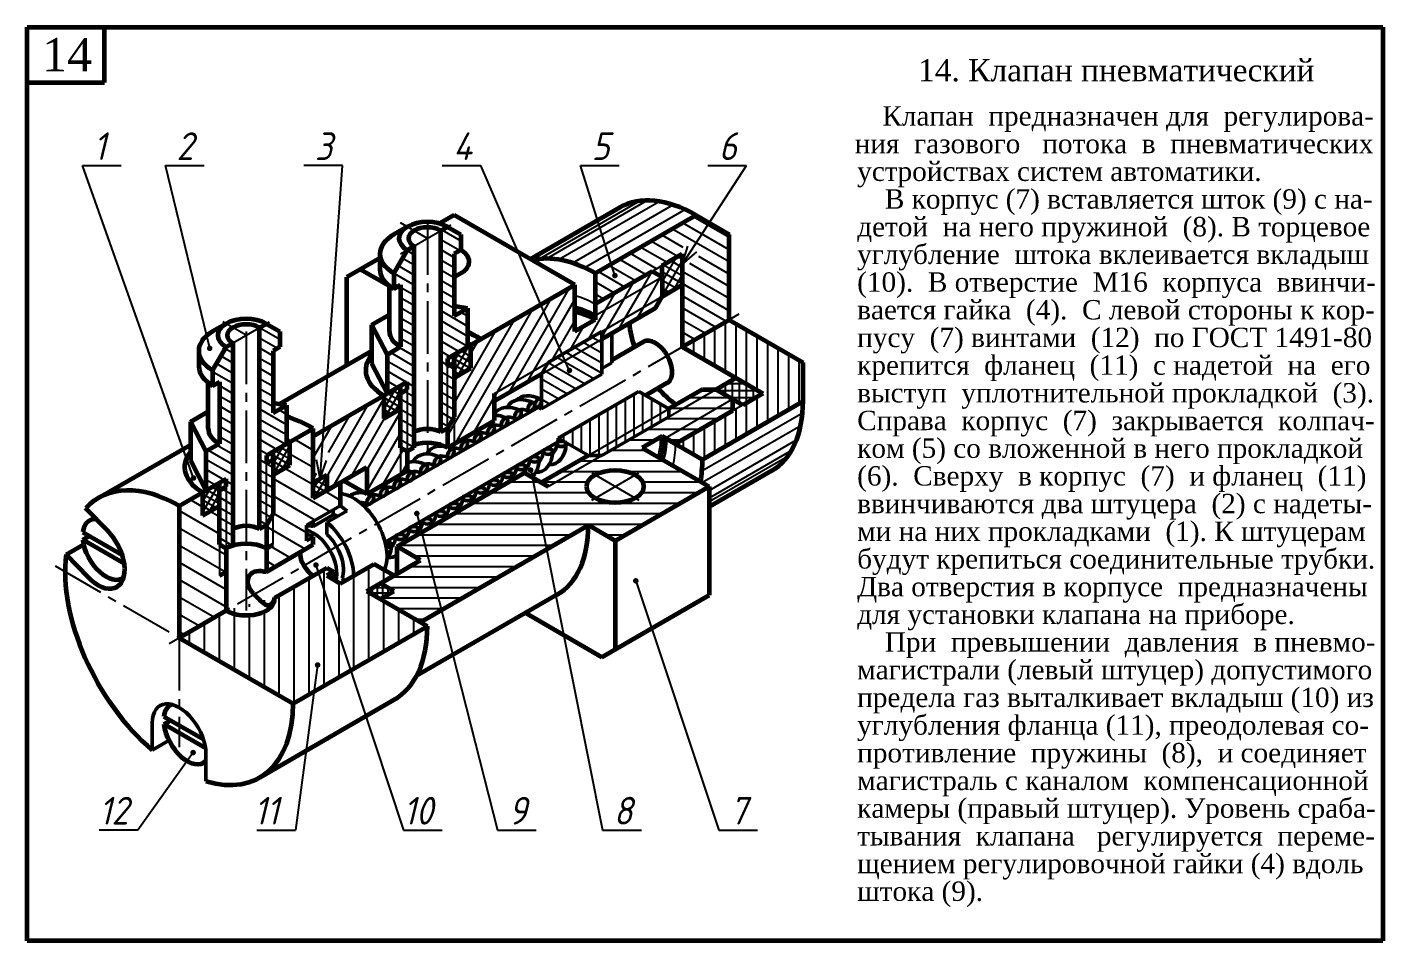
# Model space of a CAD drawing. Header units: millimetres. Extents: x -255 to 513, y 132 to 472.
# Drawn here: x -255 to -10, y 132 to 297 of the extents above; entities that cross this region are included whole.
import ezdxf

# ---------------------------------------------------------------- set-up
doc = ezdxf.new("R2010")
doc.units = ezdxf.units.MM
doc.header["$LTSCALE"] = 0.5
doc.linetypes.add('CENTER2', pattern=[28.575, 19.05, -3.175, 3.175, -3.175])
doc.styles.get("Standard").update_dxf_attribs({"font": 'isocpeui.ttf', "width": 0.9})
doc.styles.add('стиль1', font='TIMES.TTF')
pattern_1 = [(150, (-285, 112), (-0.79375, -1.374815), [])]

msp = doc.modelspace()

# ---------------------------------------------------------------- hatches: boundary and pattern name
at = {"lineweight": -3}
h = msp.add_hatch(dxfattribs=at)
h.set_pattern_fill('ANSI31', scale=0.5, angle=105, style=0)
h.set_pattern_definition(pattern_1)
h.paths.add_polyline_path([(-175.4, 246.25), (-177.82, 244.85), (-177.82, 256.05), (-176.61, 256.75), (-176.61, 259.55), (-179.04, 260.95), (-180.25, 260.25), (-180.25, 223.85), (-179.04, 224.55), (-179.04, 235.75), (-179.04, 237.15), (-175.4, 239.25)])
h.paths.add_polyline_path([(-185.1, 257.45), (-186.31, 256.75), (-188.74, 252.55), (-188.74, 249.75), (-187.52, 250.45), (-187.52, 239.25), (-189.95, 237.85), (-189.95, 230.85), (-186.31, 232.95), (-186.31, 231.55), (-186.31, 220.35), (-185.1, 221.05)])
h.paths.add_polyline_path([(-186.31, 231.55), (-187.52, 230.85), (-187.52, 221.05), (-186.31, 220.35)], flags=17)
h.paths.add_polyline_path([(-177.82, 236.45), (-179.04, 235.75), (-179.04, 224.55), (-177.82, 226.65)], flags=17)
h = msp.add_hatch(dxfattribs=at)
h.set_pattern_fill('ANSI37', scale=0.4, angle=15, style=0)
h.set_pattern_definition([(60, (-285, 112), (-1.099852, 0.635), []), (150, (-285, 112), (-0.635, -1.099852), [])])
h.paths.add_polyline_path([(-136.6, 256.05), (-140.24, 253.95), (-140.24, 251.85), (-140.24, 248.35), (-136.6, 250.45)])
h = msp.add_hatch(dxfattribs=at)
h.set_pattern_fill('ANSI31', scale=0.5, angle=105, style=0)
h.set_pattern_definition(pattern_1)
h.paths.add_polyline_path([(-217.83, 239.95), (-219.05, 239.25), (-221.47, 235.05), (-221.47, 232.25), (-220.26, 232.95), (-220.26, 221.75), (-222.68, 220.35), (-222.68, 213.35), (-219.05, 215.45), (-219.05, 214.05), (-219.05, 202.85), (-217.83, 203.55)])
h.paths.add_polyline_path([(-208.13, 228.75), (-210.56, 227.35), (-210.56, 238.55), (-209.35, 239.25), (-209.35, 242.05), (-211.77, 243.45), (-212.98, 242.75), (-212.98, 206.35), (-211.77, 207.05), (-211.77, 218.25), (-211.77, 219.65), (-208.13, 221.75)])
h.paths.add_polyline_path([(-210.56, 218.95), (-211.77, 218.25), (-211.77, 207.05), (-210.56, 209.15)], flags=17)
h.paths.add_polyline_path([(-219.05, 214.05), (-220.26, 213.35), (-220.26, 203.55), (-219.05, 202.85)], flags=17)
h = msp.add_hatch(dxfattribs=at)
h.set_pattern_fill('ANSI31', scale=0.6, angle=45, style=0)
h.set_pattern_definition([(90, (-285, 112), (-1.905, 3e-16), [])])
h.paths.add_polyline_path([(-128.11, 244.15), (-136.6, 239.25), (-122.05, 230.85), (-125.69, 228.75), (-127.51, 227.7), (-137.81, 221.75), (-132.96, 218.95), (-114.78, 229.45), (-114.78, 236.45)])
h = msp.add_hatch(dxfattribs=at)
h.set_pattern_fill('ANSI31', scale=0.5, angle=105, style=0)
h.set_pattern_definition(pattern_1)
edge = h.paths.add_edge_path()
edge.add_line((-151.15, 234.35), (-151.15, 240.65))
edge.add_line((-151.15, 240.65), (-162.06, 234.35))
edge.add_line((-162.06, 234.35), (-162.06, 229.5))
edge.add_ellipse((-162.67, 229.1), major_axis=(-0.429, -0.742), ratio=0.57735, start_angle=130.9247, end_angle=139.0753, ccw=False)
edge.add_ellipse((-162.67, 229.1), major_axis=(-0.429, -0.742), ratio=0.57735, start_angle=36.628, end_angle=130.9247)
edge.add_line((-162.06, 229.4), (-162.06, 228.05))
edge.add_line((-162.06, 228.05), (-151.15, 234.35))
h.paths.add_polyline_path([(-151.15, 240.65), (-151.15, 242.05), (-160.85, 236.45), (-162.06, 234.35)])
h = msp.add_hatch(dxfattribs=at)
h.set_pattern_fill('ANSI37', scale=0.3, angle=105, style=0)
h.set_pattern_definition([(150, (-285, 112), (-0.47625, -0.824889), []), (240, (-285, 112), (0.824889, -0.47625), [])])
h.paths.add_polyline_path([(-174.79, 239.6), (-175.4, 239.25), (-177.82, 237.85), (-177.82, 236.45), (-177.82, 233.65), (-174.79, 235.4)])
h.paths.add_polyline_path([(-187.52, 230.85), (-187.52, 232.25), (-189.95, 230.85), (-190.55, 230.5), (-190.55, 226.3), (-187.52, 228.05)])
h.paths.add_polyline_path([(-207.53, 222.1), (-208.13, 221.75), (-210.56, 220.35), (-210.56, 218.95), (-210.56, 216.15), (-207.53, 217.9)])
h.paths.add_polyline_path([(-220.26, 213.35), (-220.26, 214.75), (-222.68, 213.35), (-223.29, 213), (-223.29, 208.8), (-220.26, 210.55)])
h.paths.add_polyline_path([(-200.86, 216.15), (-203.28, 214.75), (-203.28, 211.95), (-200.86, 213.35)])
h = msp.add_hatch(dxfattribs=at)
h.set_pattern_fill('ANSI37', scale=0.4, angle=45, style=0)
h.set_pattern_definition([(90, (-285, 112), (-1.27, 2e-16), []), (180, (-285, 112), (-2e-16, -1.27), [])])
h.paths.add_polyline_path([(-126.9, 233.65), (-130.54, 231.55), (-127.51, 229.8), (-125.69, 228.75), (-122.05, 230.85)])
h = msp.add_hatch(dxfattribs=at)
h.set_pattern_fill('ANSI31', scale=0.6, angle=135, style=0)
h.set_pattern_definition([(180, (-285, 112), (-3e-16, -1.905), [])])
h.paths.add_polyline_path([(-153.58, 207.05), (-148.73, 204.25), (-131.75, 214.05), (-143.88, 221.05), (-140.24, 223.15), (-139.63, 222.8), (-127.51, 229.8), (-130.54, 231.55), (-139.03, 226.65), (-151.15, 219.65), (-160.85, 214.05), (-165.09, 216.5), (-188.13, 203.2), (-183.89, 200.75), (-191.16, 196.55), (-188.74, 195.15), (-191.16, 193.75), (-183.89, 189.55)])
edge = h.paths.add_edge_path(flags=16)
edge.add_ellipse((-148.73, 214.05), major_axis=(-5.14, 0), ratio=0.57735, start_angle=315, end_angle=405, ccw=False)
edge.add_ellipse((-148.73, 214.05), major_axis=(-5.14, 0), ratio=0.57735, start_angle=225, end_angle=315, ccw=False)
edge.add_ellipse((-148.73, 214.05), major_axis=(-5.14, 0), ratio=0.57735, start_angle=135, end_angle=225, ccw=False)
edge.add_ellipse((-148.73, 214.05), major_axis=(-5.14, 0), ratio=0.57735, start_angle=45, end_angle=135, ccw=False)
h.paths.add_polyline_path([(-151.15, 219.65), (-153.58, 219.65), (-162.06, 214.75), (-160.85, 214.05)], flags=17)
h.paths.add_polyline_path([(-130.54, 231.55), (-132.96, 231.55), (-139.03, 228.05), (-139.03, 226.65)])
h.paths.add_polyline_path([(-127.51, 227.7), (-127.51, 229.8), (-139.63, 222.8), (-137.81, 221.75)], flags=17)
h = msp.add_hatch(dxfattribs=at)
h.set_pattern_fill('ANSI31', scale=0.5, angle=45, style=0)
h.set_pattern_definition([(90, (-285, 112), (-1.5875, 3e-16), [])])
h.paths.add_polyline_path([(-139.03, 228.05), (-144.48, 231.2), (-159.03, 222.8), (-153.58, 219.65)])
h.paths.add_polyline_path([(-139.03, 226.65), (-139.03, 228.05), (-153.58, 219.65), (-151.15, 219.65)])
h = msp.add_hatch(color=256)
edge = h.paths.add_edge_path()
edge.add_ellipse((-192.98, 211.6), major_axis=(-0.429, -0.742), ratio=0.57735, start_angle=0, end_angle=360)
edge = h.paths.add_edge_path()
edge.add_ellipse((-190.55, 213), major_axis=(-0.429, -0.742), ratio=0.57735, start_angle=0, end_angle=360)
edge = h.paths.add_edge_path()
edge.add_ellipse((-188.13, 214.4), major_axis=(-0.429, -0.742), ratio=0.57735, start_angle=0, end_angle=360)
edge = h.paths.add_edge_path()
edge.add_ellipse((-185.7, 215.8), major_axis=(-0.429, -0.742), ratio=0.57735, start_angle=0, end_angle=360)
edge = h.paths.add_edge_path()
edge.add_ellipse((-183.28, 217.2), major_axis=(-0.429, -0.742), ratio=0.57735, start_angle=0, end_angle=360)
edge = h.paths.add_edge_path()
edge.add_ellipse((-180.85, 218.6), major_axis=(-0.429, -0.742), ratio=0.57735, start_angle=0, end_angle=360)
edge = h.paths.add_edge_path()
edge.add_ellipse((-178.43, 220), major_axis=(-0.429, -0.742), ratio=0.57735, start_angle=0, end_angle=360)
edge = h.paths.add_edge_path()
edge.add_ellipse((-176.01, 221.4), major_axis=(-0.429, -0.742), ratio=0.57735, start_angle=0, end_angle=360)
edge = h.paths.add_edge_path()
edge.add_ellipse((-173.58, 222.8), major_axis=(-0.429, -0.742), ratio=0.57735, start_angle=0, end_angle=360)
edge = h.paths.add_edge_path()
edge.add_ellipse((-171.16, 224.2), major_axis=(-0.429, -0.742), ratio=0.57735, start_angle=0, end_angle=360)
edge = h.paths.add_edge_path()
edge.add_ellipse((-168.73, 225.6), major_axis=(-0.429, -0.742), ratio=0.57735, start_angle=0, end_angle=360)
edge = h.paths.add_edge_path()
edge.add_ellipse((-166.31, 227), major_axis=(-0.429, -0.742), ratio=0.57735, start_angle=0, end_angle=360)
edge = h.paths.add_edge_path()
edge.add_ellipse((-163.88, 228.4), major_axis=(-0.429, -0.742), ratio=0.57735, start_angle=0, end_angle=360)
edge = h.paths.add_edge_path()
edge.add_ellipse((-162.67, 229.1), major_axis=(-0.429, -0.742), ratio=0.57735, start_angle=0, end_angle=360)
edge = h.paths.add_edge_path()
edge.add_ellipse((-158.42, 221.75), major_axis=(-0.857, 0), ratio=0.57735, start_angle=0, end_angle=360)
edge = h.paths.add_edge_path()
edge.add_ellipse((-160.85, 220.35), major_axis=(-0.857, 0), ratio=0.57735, start_angle=0, end_angle=360)
edge = h.paths.add_edge_path()
edge.add_ellipse((-163.27, 218.95), major_axis=(-0.857, 0), ratio=0.57735, start_angle=0, end_angle=360)
edge = h.paths.add_edge_path()
edge.add_ellipse((-165.7, 217.55), major_axis=(-0.857, 0), ratio=0.57735, start_angle=0, end_angle=360)
edge = h.paths.add_edge_path()
edge.add_ellipse((-168.12, 216.15), major_axis=(-0.857, 0), ratio=0.57735, start_angle=0, end_angle=360)
edge = h.paths.add_edge_path()
edge.add_ellipse((-170.55, 214.75), major_axis=(-0.857, 0), ratio=0.57735, start_angle=0, end_angle=360)
edge = h.paths.add_edge_path()
edge.add_ellipse((-172.97, 213.35), major_axis=(-0.857, 0), ratio=0.57735, start_angle=0, end_angle=360)
edge = h.paths.add_edge_path()
edge.add_ellipse((-175.4, 211.95), major_axis=(-0.857, 0), ratio=0.57735, start_angle=0, end_angle=360)
edge = h.paths.add_edge_path()
edge.add_ellipse((-177.82, 210.55), major_axis=(-0.857, 0), ratio=0.57735, start_angle=0, end_angle=360)
edge = h.paths.add_edge_path()
edge.add_ellipse((-180.25, 209.15), major_axis=(-0.857, 0), ratio=0.57735, start_angle=0, end_angle=360)
edge = h.paths.add_edge_path()
edge.add_ellipse((-182.67, 207.75), major_axis=(-0.857, 0), ratio=0.57735, start_angle=0, end_angle=360)
edge = h.paths.add_edge_path()
edge.add_ellipse((-185.1, 206.35), major_axis=(-0.857, 0), ratio=0.57735, start_angle=0, end_angle=360)
edge = h.paths.add_edge_path()
edge.add_ellipse((-187.52, 204.95), major_axis=(-0.857, 0), ratio=0.57735, start_angle=0, end_angle=360)
h = msp.add_hatch(dxfattribs=at)
h.set_pattern_fill('ANSI31', scale=0.85, angle=105, style=0)
h.set_pattern_definition([(150, (-285, 112), (-1.349375, -2.337186), [])])
h.paths.add_polyline_path([(-203.28, 203.55), (-203.28, 204.95), (-204.5, 204.25), (-204.5, 207.05), (-198.44, 210.55), (-198.44, 214.75), (-200.86, 213.35), (-203.28, 211.95), (-203.28, 224.55), (-207.53, 222.1), (-207.53, 217.9), (-210.56, 216.15), (-210.56, 209.15), (-210.56, 203.55), (-211.77, 202.85), (-211.77, 198.65)])
h.paths.add_polyline_path([(-219.05, 198.65), (-220.26, 197.95), (-220.26, 203.55), (-220.26, 210.55), (-223.29, 208.8), (-223.29, 213), (-227.53, 210.55), (-227.53, 186.75), (-219.05, 191.65)])
h.paths.add_polyline_path([(-219.05, 202.85), (-220.26, 203.55), (-220.26, 197.95), (-219.05, 198.65)], flags=17)
h.paths.add_polyline_path([(-210.56, 209.15), (-211.77, 207.05), (-211.77, 202.85), (-210.56, 203.55)], flags=17)
h = msp.add_hatch(color=256)
edge = h.paths.add_edge_path()
edge.add_ellipse((-189.95, 203.55), major_axis=(-0.857, 0), ratio=0.57735, start_angle=180, end_angle=294.1971)
edge.add_ellipse((-196.01, 204.95), major_axis=(4.29, -7.42), ratio=0.57735, start_angle=57.6074, end_angle=64.6039, ccw=False)
edge.add_ellipse((-189.95, 203.55), major_axis=(-0.857, 0), ratio=0.57735, start_angle=80.1835, end_angle=175.4496)
edge.add_ellipse((-193.76, 206.25), major_axis=(2.65, -6.27), ratio=0.616584, start_angle=410.3771, end_angle=410.7597)
h = msp.add_hatch(dxfattribs=at)
h.set_pattern_fill('ANSI31', scale=0.85, angle=45, style=0)
h.set_pattern_definition([(90, (-285, 112), (-2.69875, 4e-16), [])])
edge = h.paths.add_edge_path()
edge.add_line((-182.67, 188.85), (-193.59, 195.15))
edge.add_line((-193.59, 195.15), (-188.74, 197.95))
edge.add_line((-188.74, 197.95), (-192.37, 200.05))
edge.add_line((-192.37, 200.05), (-198.44, 196.55))
edge.add_line((-198.44, 196.55), (-200.86, 197.95))
edge.add_line((-200.86, 197.95), (-199.65, 198.65))
edge.add_line((-199.65, 198.65), (-200.86, 199.35))
edge.add_line((-200.86, 199.35), (-210.27, 193.92))
edge.add_ellipse((-215.41, 193.75), major_axis=(-5.14, 0), ratio=0.57735, start_angle=405, end_angle=543.1897, ccw=False)
edge.add_line((-219.05, 191.65), (-227.53, 186.75))
edge.add_line((-227.53, 186.75), (-206.92, 174.85))
edge.add_line((-206.92, 174.85), (-182.67, 188.85))
h = msp.add_hatch(dxfattribs=at)
h.set_pattern_fill('ANSI37', color=256, scale=0.3, angle=45, style=0)
h.set_pattern_definition([(90, (-285, 112), (-0.9525, 2e-16), []), (180, (-285, 112), (-2e-16, -0.9525), [])])
h.paths.add_polyline_path([(-191.16, 196.55), (-193.59, 195.15), (-191.16, 193.75), (-188.74, 195.15)])

# ---------------------------------------------------------------- linework, layer by layer
at = {"color": 7, "lineweight": 60}
for p, q in [((-255, 132), (-255, 297)), ((-255, 297), (-10, 297)), ((-241, 287), (-241, 297)), ((-10, 297), (-10, 132)), ((-255, 287), (-241, 287)), ((-177.82, 263.05), (-180.46, 261.53)), ((-156, 250.45), (-177.82, 263.05)), ((-147.89, 264.41), (-164.04, 255.09)), ((-152.36, 252.55), (-134.18, 263.05)), ((-134.18, 263.05), (-128.11, 259.55)), ((-186.31, 260.95), (-188.74, 259.55)), ((-180.25, 260.25), (-179.04, 260.95)), ((-180.25, 223.85), (-180.25, 260.25)), ((-179.04, 260.95), (-176.61, 259.55)), ((-186.31, 256.75), (-185.1, 257.45)), ((-185.1, 257.45), (-185.1, 221.05)), ((-176.61, 259.55), (-176.61, 256.75)), ((-128.11, 244.15), (-128.11, 259.55)), ((-191.16, 255.35), (-197.22, 251.85)), ((-191.25, 256.05), (-191.25, 253.25)), ((-186.31, 256.75), (-188.74, 252.55)), ((-176.61, 256.75), (-177.82, 256.05)), ((-177.82, 256.05), (-177.82, 244.85)), ((-140.24, 253.95), (-136.6, 256.05)), ((-136.6, 256.05), (-136.6, 239.25)), ((-189.53, 250.21), (-194.8, 253.25)), ((-188.74, 252.55), (-188.74, 249.75)), ((-142.06, 252.9), (-152.36, 246.95)), ((-152.36, 252.55), (-152.36, 244.85)), ((-140.24, 251.85), (-142.06, 252.9)), ((-140.24, 251.85), (-140.24, 253.95)), ((-197.22, 235.93), (-197.22, 251.85)), ((-189.53, 242.05), (-189.53, 250.28)), ((-188.74, 249.75), (-187.52, 250.45)), ((-187.52, 250.45), (-187.52, 239.25)), ((-175.4, 239.25), (-156, 250.45)), ((-156, 242.05), (-156, 250.45)), ((-140.31, 248.31), (-136.6, 250.45)), ((-140.24, 251.85), (-140.24, 248.35)), ((-141.45, 246.25), (-140.24, 248.35)), ((-192.76, 243.23), (-189.53, 245.09)), ((-177.82, 246.67), (-175.4, 246.25)), ((-177.82, 244.85), (-175.4, 246.25)), ((-175.4, 246.25), (-175.4, 239.25)), ((-152.36, 246.95), (-152.36, 244.15)), ((-141.45, 246.25), (-151.15, 240.65)), ((-219.05, 243.45), (-221.47, 242.05)), ((-212.98, 242.75), (-211.77, 243.45)), ((-212.98, 206.35), (-212.98, 242.75)), ((-211.77, 243.45), (-209.35, 242.05)), ((-192.76, 243.23), (-189.95, 237.85)), ((-192.76, 243.23), (-192.76, 236.23)), ((-152.36, 244.15), (-156, 242.05)), ((-136.6, 239.25), (-128.11, 244.15)), ((-128.11, 244.15), (-114.78, 236.45)), ((-209.35, 242.05), (-209.35, 239.25)), ((-172.97, 240.65), (-175.4, 242.05)), ((-143.59, 240.16), (-149.33, 236.85)), ((-223.98, 238.55), (-223.98, 235.75)), ((-219.05, 239.25), (-221.47, 235.05)), ((-219.05, 239.25), (-217.83, 239.95)), ((-217.83, 239.95), (-217.83, 203.55)), ((-209.35, 239.25), (-210.56, 238.55)), ((-210.56, 238.55), (-210.56, 227.35)), ((-192.76, 238.51), (-209.3, 228.95)), ((-187.52, 239.25), (-189.95, 237.85)), ((-189.95, 237.85), (-189.95, 230.85)), ((-179.04, 237.15), (-175.4, 239.25)), ((-177.82, 236.45), (-177.82, 237.85)), ((-174.79, 235.4), (-174.79, 239.6)), ((-136.6, 239.25), (-122.05, 230.85)), ((-192.76, 236.23), (-189.95, 230.85)), ((-179.04, 237.15), (-179.04, 235.75)), ((-179.04, 235.75), (-177.82, 236.45)), ((-177.82, 236.45), (-177.82, 226.65)), ((-177.82, 233.65), (-174.79, 235.4)), ((-114.78, 229.45), (-114.78, 236.45)), ((-222.27, 224.55), (-222.27, 232.78)), ((-221.47, 235.05), (-221.47, 232.25)), ((-221.47, 232.25), (-220.26, 232.95)), ((-220.26, 232.95), (-220.26, 221.75)), ((-189.95, 230.85), (-186.31, 232.95)), ((-186.31, 231.55), (-186.31, 232.95)), ((-162.06, 234.35), (-170.55, 229.45)), ((-130.61, 231.51), (-126.9, 233.65)), ((-187.52, 230.85), (-187.52, 232.25)), ((-139.31, 232.74), (-143.23, 230.48)), ((-132.96, 231.55), (-139.03, 228.05)), ((-132.96, 231.55), (-130.54, 231.55)), ((-127.51, 229.8), (-130.54, 231.55)), ((-122.05, 230.85), (-125.69, 228.75)), ((-132.96, 218.95), (-114.78, 229.45)), ((-127.51, 229.8), (-127.51, 227.7)), ((-125.69, 228.75), (-127.51, 229.8)), ((-127.51, 227.7), (-137.81, 221.75)), ((-140.24, 223.15), (-143.88, 221.05)), ((-137.81, 221.75), (-140.24, 223.15)), ((-242.11, 211.99), (-225.49, 221.59)), ((-143.88, 221.05), (-131.75, 214.05)), ((-139.63, 222.8), (-132.96, 218.95)), ((-120.46, 216.89), (-131.75, 210.37)), ((-227.53, 210.55), (-222.68, 213.35)), ((-148.73, 204.25), (-131.75, 214.05)), ((-131.75, 214.05), (-131.75, 194.45)), ((-240.38, 205.99), (-244.42, 210.15)), ((-227.53, 210.55), (-227.53, 186.75)), ((-244.95, 205.83), (-237.82, 201.71)), ((-183.89, 189.55), (-153.58, 207.05)), ((-148.73, 204.25), (-153.58, 207.05)), ((-247.95, 201.77), (-244.81, 203.58)), ((-244.95, 204.43), (-243.74, 205.13)), ((-237.43, 200.09), (-244.95, 204.43)), ((-148.73, 204.25), (-148.73, 184.65)), ((-243.92, 197.61), (-247.95, 201.77)), ((-193.59, 195.15), (-182.67, 188.85)), ((-159.26, 194.49), (-184.64, 179.83)), ((-151.15, 183.25), (-131.75, 194.45)), ((-227.53, 186.75), (-219.05, 191.65)), ((-164.94, 191.21), (-151.15, 183.25)), ((-206.92, 174.85), (-182.67, 188.85)), ((-227.53, 186.75), (-206.92, 174.85)), ((-212.96, 161.51), (-188.71, 175.51)), ((-230.28, 172.51), (-223.14, 168.4)), ((-230.28, 171.11), (-229.07, 171.81)), ((-222.76, 166.77), (-230.28, 171.11)), ((-10, 132), (-255, 132))]:
    msp.add_line(p, q, dxfattribs=at)
at = {"color": 7, "lineweight": -3}
for p, q in [((-224.93, 215.58), (-245, 272)), ((-245, 272), (-238, 272)), ((-222, 239), (-230, 272)), ((-230, 272), (-223, 272)), ((-198, 272), (-205, 272)), ((-202.04, 215.47), (-198, 272)), ((-180, 272), (-173, 272)), ((-157.08, 235.18), (-173, 272)), ((-148.78, 252.14), (-155, 272)), ((-155, 272), (-148, 272)), ((-136.61, 254.14), (-125, 272)), ((-132, 272), (-125, 272)), ((-144.31, 265.6), (-162.49, 255.1)), ((-142.93, 265.69), (-161.12, 255.19)), ((-158.98, 255.03), (-140.8, 265.53)), ((-138.24, 264.9), (-156.43, 254.4)), ((-135.99, 264.1), (-154.28, 253.55)), ((-128.11, 258.99), (-134.66, 262.77)), ((-182.67, 258.85), (-187.52, 261.65)), ((-187.52, 256.05), (-178.43, 261.3)), ((-128.11, 254.59), (-138.47, 260.57)), ((-128.11, 256.79), (-136.57, 261.67)), ((-139.34, 254.47), (-144.19, 257.27)), ((-137.43, 255.57), (-142.28, 258.37)), ((-136.46, 257.21), (-140.38, 259.47)), ((-136.6, 254.15), (-135.61, 257.47)), ((-143.15, 252.27), (-148, 255.07)), ((-141.24, 253.37), (-146.09, 256.17)), ((-136.6, 254.15), (-133.97, 256.4)), ((-128.11, 252.39), (-133.62, 255.57)), ((-146.96, 250.07), (-151.81, 252.87)), ((-145.05, 251.17), (-149.9, 253.97)), ((-143.88, 249.75), (-142.06, 252.9)), ((-128.11, 247.99), (-136.6, 252.89)), ((-128.11, 250.19), (-135.22, 254.3)), ((-140.24, 251.85), (-152.36, 244.85)), ((-148.86, 248.97), (-152.36, 250.99)), ((-147.18, 247.84), (-145.36, 250.99)), ((-143.61, 246.4), (-140.58, 251.65)), ((-140.58, 251.65), (-140.41, 251.95)), ((-128.11, 245.79), (-136.6, 250.69)), ((-170.01, 231.16), (-160.31, 247.96)), ((-166.71, 233.07), (-157.01, 249.87)), ((-163.41, 234.97), (-156, 247.8)), ((-150.77, 247.87), (-152.36, 248.79)), ((-151.15, 242.05), (-140.24, 248.35)), ((-150.48, 245.94), (-148.66, 249.09)), ((-150.21, 242.59), (-147.18, 247.84)), ((-146.91, 244.5), (-143.88, 249.75)), ((-128.6, 243.87), (-136.6, 248.49)), ((-177.55, 221.91), (-163.61, 246.06)), ((-153.51, 240.69), (-150.48, 245.94)), ((-144.82, 244.3), (-143.61, 246.4)), ((-130.5, 242.77), (-136.6, 246.29)), ((-215.41, 241.35), (-219.65, 243.8)), ((-219.65, 238.9), (-211.17, 243.8)), ((-177.82, 225.24), (-166.91, 244.15)), ((-160.11, 236.88), (-156, 243.99)), ((-156.81, 238.78), (-154.38, 242.98)), ((-148.12, 242.4), (-146.91, 244.5)), ((-132.41, 241.67), (-136.6, 244.09)), ((-177.82, 229.05), (-170.21, 242.25)), ((-174.79, 238.11), (-173.51, 240.34)), ((-162.06, 234.35), (-151.15, 240.65)), ((-134.31, 240.57), (-136.6, 241.89)), ((-179.04, 224.55), (-179.04, 235.75)), ((-170.55, 230.85), (-160.85, 236.45)), ((-177.82, 232.86), (-177.14, 234.04)), ((-167.92, 230.97), (-166.71, 233.07)), ((-164.62, 232.87), (-163.41, 234.97)), ((-186.31, 231.55), (-186.31, 220.35)), ((-170.55, 230.22), (-170.01, 231.16)), ((-139.03, 226.65), (-130.54, 231.55)), ((-200.86, 215.82), (-193.3, 228.91)), ((-199.7, 214.02), (-190.55, 229.86)), ((-174.25, 223.81), (-170.55, 230.22)), ((-153.58, 219.65), (-139.03, 228.05)), ((-127.51, 229.8), (-139.63, 222.8)), ((-200.54, 220.19), (-196.6, 227.01)), ((-196.4, 215.92), (-190.34, 226.42)), ((-193.59, 216.99), (-187.52, 227.49)), ((-177.82, 226.65), (-177.82, 221.75)), ((-114.78, 227.35), (-133.06, 216.8)), ((-203.28, 219.24), (-199.9, 225.1)), ((-193.59, 213.18), (-187.52, 223.68)), ((-179.04, 223.14), (-177.82, 225.24)), ((-115.21, 225), (-132.96, 214.75)), ((-187.52, 221.05), (-187.52, 216.15)), ((-187.52, 219.87), (-187.01, 220.76)), ((-131.75, 213.35), (-115.94, 222.48)), ((-116.87, 220.54), (-131.75, 211.95)), ((-211.77, 207.05), (-211.77, 218.25)), ((-202.04, 215.47), (-202.7, 218.89)), ((-202.04, 215.47), (-200.89, 218.76)), ((-190.75, 214.29), (-187.52, 219.87)), ((-187.45, 216.19), (-186.31, 218.16)), ((-160.85, 214.05), (-151.15, 219.65)), ((-117.63, 219.4), (-131.75, 211.25)), ((-203.28, 215.43), (-202.7, 216.45)), ((-164, 217), (-151, 152)), ((-152.97, 216.5), (-144.48, 211.6)), ((-152.97, 211.6), (-144.48, 216.5)), ((-219.05, 214.05), (-219.05, 202.85)), ((-210.56, 203.55), (-210.56, 209.15)), ((-184.58, 209.18), (-170, 152)), ((-220.26, 203.55), (-220.26, 197.95)), ((-202.8, 199.87), (-187, 152)), ((-145, 197), (-130, 152)), ((-202.51, 181.81), (-206.5, 152)), ((-225, 166), (-235, 152)), ((-235, 152), (-242, 152)), ((-213.5, 152), (-206.5, 152)), ((-187, 152), (-180, 152)), ((-170, 152), (-163, 152)), ((-151, 152), (-144, 152)), ((-130, 152), (-123, 152))]:
    msp.add_line(p, q, dxfattribs=at)
at = {"color": 7, "linetype": 'CENTER2', "lineweight": -3}
for p, q in [((-182.67, 261.82), (-182.67, 219.94)), ((-229.35, 185.7), (-126.3, 245.2)), ((-215.41, 242.05), (-215.41, 191.65)), ((-249.96, 199.7), (-227.53, 186.75)), ((-227.53, 186.75), (-227.53, 167))]:
    msp.add_line(p, q, dxfattribs=at)
at = {"color": 7}
for p, q in [((-140.24, 253.95), (-142.06, 252.9)), ((-141.52, 246.21), (-140.31, 248.31)), ((-140.31, 248.31), (-140.24, 248.43)), ((-152.36, 246.48), (-151.96, 247.18)), ((-151.15, 240.96), (-150.21, 242.59)), ((-136.22, 239.47), (-136.6, 239.69)), ((-125.69, 228.75), (-127.51, 227.7)), ((-229.08, 174.59), (-228.87, 174.71)), ((-223.08, 164.19), (-222.68, 164.42))]:
    msp.add_line(p, q, dxfattribs=at)
at = {"color": 7, "lineweight": 50}
for p, q in [((-160.85, 236.45), (-151.15, 242.05)), ((-151.15, 242.05), (-151.15, 234.35)), ((-149.33, 236.4), (-149.33, 241.7)), ((-162.06, 234.35), (-160.85, 236.45)), ((-149.33, 236.4), (-151.15, 235.35)), ((-162.06, 228.05), (-162.06, 234.35)), ((-151.15, 234.35), (-162.06, 228.05)), ((-144.48, 231.2), (-159.03, 222.8)), ((-139.03, 228.05), (-144.48, 231.2)), ((-139.03, 228.05), (-139.03, 226.65)), ((-151.15, 219.65), (-139.03, 226.65)), ((-153.58, 219.65), (-151.15, 219.65)), ((-232.38, 171.35), (-232.38, 166.42)), ((-232.38, 166.45), (-229.37, 168.19)), ((-222.68, 165.75), (-222.68, 160.82))]:
    msp.add_line(p, q, dxfattribs=at)
at = {"lineweight": 60}
for p, q in [((-203.28, 223.15), (-189.95, 230.85)), ((-190.55, 230.5), (-190.55, 226.3)), ((-187.52, 230.85), (-186.31, 231.55)), ((-187.52, 221.05), (-187.52, 230.85)), ((-170.55, 225.95), (-170.55, 230.85)), ((-210.56, 229.17), (-208.13, 228.75)), ((-210.56, 227.35), (-208.13, 228.75)), ((-208.13, 228.75), (-208.13, 221.75)), ((-190.55, 226.3), (-187.52, 228.05)), ((-225.49, 225.73), (-222.27, 227.59)), ((-225.49, 225.73), (-225.49, 218.73)), ((-225.49, 225.73), (-222.68, 220.35)), ((-177.82, 226.65), (-179.04, 224.55)), ((-179.04, 221.05), (-170.55, 225.95)), ((-208.13, 221.75), (-203.28, 224.55)), ((-203.28, 211.95), (-203.28, 224.55)), ((-179.04, 224.55), (-180.25, 223.85)), ((-179.04, 224.55), (-179.04, 221.05)), ((-220.26, 221.75), (-222.68, 220.35)), ((-211.77, 219.65), (-208.13, 221.75)), ((-207.53, 217.9), (-207.53, 222.1)), ((-186.31, 220.35), (-187.52, 221.05)), ((-185.1, 221.05), (-186.31, 220.35)), ((-225.49, 218.73), (-222.68, 213.35)), ((-222.68, 220.35), (-222.68, 213.35)), ((-211.77, 219.65), (-211.77, 218.25)), ((-211.77, 218.25), (-210.56, 218.95)), ((-210.56, 218.95), (-210.56, 220.35)), ((-210.56, 218.95), (-210.56, 209.15)), ((-186.31, 220.35), (-186.31, 216.85)), ((-153.58, 219.65), (-162.06, 214.75)), ((-210.56, 216.15), (-207.53, 217.9)), ((-203.28, 214.75), (-200.86, 216.15)), ((-200.86, 213.35), (-193.59, 217.55)), ((-200.86, 216.15), (-200.86, 213.35)), ((-193.59, 217.55), (-193.59, 212.65)), ((-193.59, 212.65), (-186.31, 216.85)), ((-188.13, 203.2), (-165.09, 216.5)), ((-165.09, 216.5), (-160.85, 214.05)), ((-222.68, 213.35), (-219.05, 215.45)), ((-220.26, 213.35), (-220.26, 214.75)), ((-220.26, 213.35), (-219.05, 214.05)), ((-220.26, 203.55), (-220.26, 213.35)), ((-219.05, 214.05), (-219.05, 215.45)), ((-203.28, 211.95), (-198.44, 214.75)), ((-198.44, 214.75), (-198.44, 210.55)), ((-193.59, 212.65), (-197.83, 215.1)), ((-223.29, 213), (-223.29, 208.8)), ((-223.29, 208.8), (-220.26, 210.55)), ((-210.56, 209.15), (-211.77, 207.05)), ((-211.77, 207.05), (-212.98, 206.35)), ((-211.77, 207.05), (-211.77, 198.65)), ((-219.05, 202.85), (-220.26, 203.55)), ((-217.83, 203.55), (-219.05, 202.85)), ((-211.77, 198.65), (-203.28, 203.55)), ((-211.77, 202.85), (-210.56, 203.55)), ((-203.28, 203.55), (-203.28, 204.95)), ((-219.05, 202.85), (-219.05, 191.65)), ((-183.89, 200.75), (-188.13, 203.2)), ((-188.13, 198.3), (-188.13, 203.2)), ((-220.26, 197.95), (-219.05, 198.65)), ((-210.27, 193.92), (-200.86, 199.35)), ((-200.86, 199.35), (-199.65, 198.65)), ((-199.65, 198.65), (-200.86, 197.95)), ((-198.44, 196.55), (-192.37, 200.05)), ((-188.74, 197.95), (-192.37, 200.05)), ((-191.16, 196.55), (-183.89, 200.75)), ((-200.86, 197.95), (-198.44, 196.55)), ((-193.59, 195.15), (-188.74, 197.95)), ((-188.74, 195.15), (-191.16, 196.55)), ((-191.16, 193.75), (-188.74, 195.15))]:
    msp.add_line(p, q, dxfattribs=at)
at = {"lineweight": 50}
for p, q in [((-162.65, 228.32), (-193.95, 210.35)), ((-159.04, 222.12), (-190.3, 204)), ((-159.03, 222.8), (-153.58, 219.65)), ((-204.5, 207.05), (-198.44, 210.55)), ((-203.33, 206.85), (-199.69, 208.95)), ((-200.82, 207.57), (-197.18, 209.67)), ((-199.69, 208.95), (-199.69, 209.82)), ((-204.5, 204.25), (-204.5, 207.05)), ((-203.33, 206.85), (-203.33, 207.72)), ((-200.82, 205.4), (-200.82, 207.57)), ((-203.28, 204.95), (-204.5, 204.25)), ((-198.08, 197.48), (-197.62, 197.02))]:
    msp.add_line(p, q, dxfattribs=at)
for p, q in [((-170.95, 225.72), (-170.55, 226.41)), ((-203.28, 223.05), (-203.2, 223.2)), ((-193.59, 199.35), (-193.59, 199.35))]:
    msp.add_line(p, q)
at = {"color": 7, "const_width": 0.5}
for points in [[(-149.03, 252.14, 1), (-148.53, 252.14, 1)], [(-222.25, 239, 1), (-221.75, 239, 1)], [(-157.25, 235, 1), (-156.75, 235, 1)], [(-145.25, 197, 1), (-144.75, 197, 1)], [(-202.76, 181.81, 1), (-202.26, 181.81, 1)], [(-225.25, 166, 1), (-224.75, 166, 1)]]:
    msp.add_lwpolyline(points, format="xyb", close=True, dxfattribs=at)
at = {"const_width": 0.5}
for points in [[(-225.18, 215.58, 1), (-224.68, 215.58, 1)], [(-164.25, 217, 1), (-163.75, 217, 1)], [(-184.83, 209.18, 1), (-184.33, 209.18, 1)], [(-203.05, 199.87, 1), (-202.55, 199.87, 1)]]:
    msp.add_lwpolyline(points, format="xyb", close=True, dxfattribs=at)
at = {"color": 7, "lineweight": 60}
for centre, major_axis, start_param, end_param in [((-134.18, 240.65), (13.72, -23.76), 2.356194, 3.141593), ((-182.67, 258.85), (-5.14, 0), 3.926991, 7.068583), ((-182.67, 258.85), (-3.43, 0), 3.926991, 7.068583), ((-182.67, 256.05), (-8.57, 0), 5.497787, 7.068583), ((-180.25, 254.65), (-5.14, 0), 2.061679, 3.926991), ((-152.36, 230.15), (13.72, -23.76), 2.356194, 2.978563), ((-182.67, 253.25), (-8.57, 0), 0, 0.785398), ((-152.36, 230.15), (9, -15.59), 2.356194, 2.645946), ((-152.36, 230.15), (8.57, -14.85), 2.356194, 2.660887), ((-215.41, 241.35), (-5.14, 0), 3.926991, 7.068583), ((-215.41, 241.35), (-3.43, 0), 3.926991, 7.068583), ((-136.55, 239.22), (6.86, -11.88), 4.040178, 4.390353), ((-215.41, 238.55), (-8.57, 0), 5.497787, 7.068583), ((-182.67, 242.05), (-6.86, 0), 0, 0.785398), ((-172.97, 218.25), (13.72, -23.76), 2.356194, 2.481522), ((-141.45, 236.45), (2.14, -3.71), 1.570796, 3.141593), ((-182.67, 235.05), (-11.15, 0), 5.843133, 7.068583), ((-182.67, 235.05), (-11.15, 0), 10.210176, 10.284413), ((-141.45, 236.45), (2.14, -3.71), 6.283185, 7.853982), ((-215.41, 235.75), (-8.57, 0), 0, 0.785398), ((-136.55, 239.22), (6.86, -11.88), 5.026006, 5.374419), ((-134.18, 240.65), (13.72, -23.76), 6.283185, 7.068583), ((-152.36, 230.15), (8.57, -14.85), 6.763891, 7.068583), ((-152.36, 230.15), (9, -15.59), 6.778832, 7.068583), ((-215.41, 217.55), (-11.15, 0), 5.843133, 7.068583), ((-152.36, 230.15), (13.72, -23.76), 6.879967, 7.068583), ((-227.53, 186.75), (14.57, -25.24), 2.356194, 3.316074), ((-240.75, 202.7), (3, -5.2), 9.063536, 10.066829), ((-242.21, 201.86), (3.43, -5.94), 5.110555, 8.279774), ((-240.75, 202.7), (3, -5.2), 4.070338, 6.356487), ((-227.53, 186.75), (14.57, -25.24), 3.79107, 5.260266), ((-203.28, 200.75), (14.57, -25.24), 6.283185, 7.068583), ((-226.08, 169.39), (3, -5.2), 9.351476, 10.066829), ((-227.53, 186.75), (14.57, -25.24), 5.735308, 7.068583), ((-226.08, 169.39), (3, -5.2), 4.070338, 6.425082)]:
    msp.add_ellipse(centre, major_axis=major_axis, ratio=0.57735, start_param=start_param, end_param=end_param, dxfattribs=at)
at = {"color": 7}
for start_param, end_param in [(2.356194, 2.608875), (6.815903, 7.068583)]:
    msp.add_ellipse((-152.36, 230.15), major_axis=(10.29, -17.82), ratio=0.57735, start_param=start_param, end_param=end_param, dxfattribs=at)
at = {"lineweight": 50}
for centre, major_axis, ratio, start_param, end_param in [((-162.24, 224.45), (-4.1, 5.43), 0.616584, -0.885923, 0.090888), ((-165.88, 222.35), (-4.1, 5.43), 0.616584, -0.885923, 0.194887), ((-163.45, 223.75), (-4.1, 5.43), 0.616584, -0.885923, 0.262335), ((-164.31, 223.25), (-2.2, 4.52), 0.622361, -0.662963, -0.104666), ((-163.1, 223.95), (-2.2, 4.52), 0.622361, -0.662963, -0.599958), ((-162.06, 224.55), (2.14, -3.71), 0.57735, 2.356194, 2.586848), ((-168.3, 220.95), (-4.1, 5.43), 0.616584, -0.885923, -0.44762), ((-166.73, 221.85), (-2.2, 4.52), 0.622361, -0.662963, -0.104666), ((-173.15, 218.15), (-4.1, 5.43), 0.616584, -0.885923, -0.71069), ((-171.58, 219.05), (-2.2, 4.52), 0.622361, -0.662963, -0.104666), ((-170.73, 219.55), (-4.1, 5.43), 0.616584, -0.885923, -0.71069), ((-169.16, 220.45), (-2.2, 4.52), 0.622361, -0.662963, -0.104666), ((-178, 215.35), (-4.1, 5.43), 0.616584, -0.619469, 0.26897), ((-175.58, 216.75), (-4.1, 5.43), 0.616584, 0.199147, 0.26897), ((-178, 215.35), (-4.1, 5.43), 0.616584, -0.885923, -0.71069), ((-176.43, 216.25), (-2.2, 4.52), 0.622361, -0.662963, -0.104666), ((-175.58, 216.75), (-4.1, 5.43), 0.616584, -0.885923, -0.71069), ((-174.01, 217.65), (-2.2, 4.52), 0.622361, -0.662963, -0.104666), ((-162.06, 224.55), (2.14, -3.71), 0.57735, 6.838052, 7.068583), ((-182.85, 212.55), (-4.1, 5.43), 0.616584, -0.885923, -0.173893), ((-180.43, 213.95), (-4.1, 5.43), 0.616584, -0.885923, 0.26897), ((-181.28, 213.45), (-2.2, 4.52), 0.622361, -0.662963, -0.104666), ((-178.86, 214.85), (-2.2, 4.52), 0.622361, -0.662963, -0.104666), ((-185.28, 211.15), (-4.1, 5.43), 0.616584, -0.885923, -0.689221), ((-183.71, 212.05), (-2.2, 4.52), 0.622361, -0.662963, -0.104666), ((-190.13, 208.35), (-4.1, 5.43), 0.616584, 0.161963, 0.262335), ((-190.13, 208.35), (-4.1, 5.43), 0.616584, -0.885923, -0.71069), ((-188.56, 209.25), (-2.2, 4.52), 0.622361, -0.662963, -0.104666), ((-187.7, 209.75), (-4.1, 5.43), 0.616584, -0.885923, -0.71069), ((-186.13, 210.65), (-2.2, 4.52), 0.622361, -0.662963, -0.104666), ((-196.01, 204.95), (4.29, -7.42), 0.57735, 0.373881, 2.767711), ((-192.55, 206.95), (-4.1, 5.43), 0.616584, -0.62972, 0.02434), ((-193.41, 206.45), (-2.2, 4.52), 0.622361, -0.662963, -0.24006), ((-192.55, 206.95), (-4.1, 5.43), 0.616584, -0.885923, -0.71069), ((-190.98, 207.85), (-2.2, 4.52), 0.622361, -0.662963, -0.104666), ((-198.44, 203.55), (3, -5.2), 0.57735, 8.746815, 8.939974), ((-198.44, 203.55), (4.29, -7.42), 0.57735, 8.430605, 8.63938), ((-202.07, 201.45), (3, -5.2), 0.57735, 2.656789, 2.96444), ((-203.28, 200.75), (3, -5.2), 0.57735, 0.495646, 2.645946), ((-202.07, 201.45), (4.29, -7.42), 0.57735, 0.785398, 2.14742), ((-203.28, 200.75), (2.57, -4.45), 0.57735, 2.356194, 2.696031), ((-202.07, 201.45), (3, -5.2), 0.57735, 0.438149, 2.0556), ((-189.95, 203.55), (-0.857, 0), 0.57735, 1.399466, 5.134708), ((-203.28, 200.75), (2.57, -4.45), 0.57735, 0.445561, 0.785398)]:
    msp.add_ellipse(centre, major_axis=major_axis, ratio=ratio, start_param=start_param, end_param=end_param, dxfattribs=at)
for centre, major_axis in [((-166.31, 227), (-0.429, -0.742)), ((-163.88, 228.4), (-0.429, -0.742)), ((-162.67, 229.1), (-0.429, -0.742)), ((-168.73, 225.6), (-0.429, -0.742)), ((-173.58, 222.8), (-0.429, -0.742)), ((-171.16, 224.2), (-0.429, -0.742)), ((-178.43, 220), (-0.429, -0.742)), ((-176.01, 221.4), (-0.429, -0.742)), ((-160.85, 220.35), (-0.857, 0)), ((-158.42, 221.75), (-0.857, 0)), ((-183.28, 217.2), (-0.429, -0.742)), ((-180.85, 218.6), (-0.429, -0.742)), ((-163.27, 218.95), (-0.857, 0)), ((-185.7, 215.8), (-0.429, -0.742)), ((-168.12, 216.15), (-0.857, 0)), ((-165.7, 217.55), (-0.857, 0)), ((-190.55, 213), (-0.429, -0.742)), ((-188.13, 214.4), (-0.429, -0.742)), ((-172.97, 213.35), (-0.857, 0)), ((-170.55, 214.75), (-0.857, 0)), ((-192.98, 211.6), (-0.429, -0.742)), ((-177.82, 210.55), (-0.857, 0)), ((-175.4, 211.95), (-0.857, 0)), ((-180.25, 209.15), (-0.857, 0)), ((-185.1, 206.35), (-0.857, 0)), ((-182.67, 207.75), (-0.857, 0)), ((-187.52, 204.95), (-0.857, 0))]:
    msp.add_ellipse(centre, major_axis=major_axis, ratio=0.57735, dxfattribs=at)
at = {"lineweight": 60}
for centre, major_axis, start_param, end_param in [((-203.28, 200.75), (14.57, -25.24), 2.356194, 2.593716), ((-215.41, 224.55), (-6.86, 0), 0, 0.785398), ((-182.67, 222.45), (-3.43, 0), 3.926991, 5.497787), ((-215.41, 217.55), (-11.15, 0), 10.210176, 10.284413), ((-182.67, 218.95), (-5.14, 0), 3.926991, 5.203272), ((-215.41, 204.95), (-3.43, 0), 3.926991, 5.497787), ((-172.97, 218.25), (13.72, -23.76), 0, 0.785398), ((-215.41, 200.75), (-5.14, 0), 3.926991, 5.497787), ((-203.28, 200.75), (1.71, -2.97), 3.926991, 5.497787), ((-215.41, 193.75), (-5.14, 0), 7.068583, 9.480448)]:
    msp.add_ellipse(centre, major_axis=major_axis, ratio=0.57735, start_param=start_param, end_param=end_param, dxfattribs=at)
at = {"lineweight": 50, "extrusion": (0, 0, -1)}
for centre, major_axis, ratio, start_param, end_param in [((-162.24, 224.45), (2.65, -6.27), 0.616584, -0.885923, 0.26897), ((-163.1, 223.95), (2.82, -4.16), 0.622361, -0.662963, -0.104666), ((-167.95, 221.15), (2.82, -4.16), 0.622361, -0.662963, -0.104666), ((-167.09, 221.65), (2.65, -6.27), 0.616584, -0.885923, -0.173893), ((-164.66, 223.05), (2.65, -6.27), 0.616584, -0.885923, 0.26897), ((-165.52, 222.55), (2.82, -4.16), 0.622361, -0.662963, -0.104666), ((-172.8, 218.35), (2.82, -4.16), 0.622361, -0.662963, -0.104666), ((-171.94, 218.85), (2.65, -6.27), 0.616584, -0.885923, -0.71069), ((-170.37, 219.75), (2.82, -4.16), 0.622361, -0.662963, -0.104666), ((-169.51, 220.25), (2.65, -6.27), 0.616584, -0.885923, -0.689221), ((-177.65, 215.55), (2.82, -4.16), 0.622361, -0.662963, -0.104666), ((-176.79, 216.05), (2.65, -6.27), 0.616584, -0.885923, -0.71069), ((-175.22, 216.95), (2.82, -4.16), 0.622361, -0.662963, -0.104666), ((-174.36, 217.45), (2.65, -6.27), 0.616584, -0.885923, -0.71069), ((-180.07, 214.15), (2.82, -4.16), 0.622361, -0.662963, -0.104666), ((-179.21, 214.65), (2.65, -6.27), 0.616584, -0.885923, -0.71069), ((-184.92, 211.35), (2.82, -4.16), 0.622361, -0.662963, -0.104666), ((-184.06, 211.85), (2.65, -6.27), 0.616584, -0.885923, -0.71069), ((-182.5, 212.75), (2.82, -4.16), 0.622361, -0.662963, -0.104666), ((-181.64, 213.25), (2.65, -6.27), 0.616584, -0.885923, -0.71069), ((-189.77, 208.55), (2.82, -4.16), 0.622361, -0.662963, -0.104666), ((-188.91, 209.05), (2.65, -6.27), 0.616584, -0.885923, -0.71069), ((-187.35, 209.95), (2.82, -4.16), 0.622361, -0.662963, -0.104666), ((-186.49, 210.45), (2.65, -6.27), 0.616584, -0.885923, -0.71069), ((-193.76, 206.25), (2.65, -6.27), 0.616584, -0.885923, -0.341253), ((-192.2, 207.15), (2.82, -4.16), 0.622361, -0.662963, -0.104666), ((-191.34, 207.65), (2.65, -6.27), 0.616584, -0.885923, -0.71069), ((-191.34, 207.65), (2.65, -6.27), 0.616584, -0.151974, 0.26897)]:
    msp.add_ellipse(centre, major_axis=major_axis, ratio=ratio, start_param=start_param, end_param=end_param, dxfattribs=at)
at = {"color": 7, "lineweight": 60}
msp.add_ellipse((-148.73, 214.05), major_axis=(-5.14, 0), ratio=0.57735, dxfattribs=at)
at = {"color": 7, "lineweight": 50}
msp.add_ellipse((-227.53, 168.55), major_axis=(3.43, -5.94), ratio=0.57735, start_param=0.785398, end_param=3.926991, dxfattribs=at)
at = {"lineweight": 60}
msp.add_spline([(-210.27, 193.92), (-210.64, 193.07), (-211.26, 192.58), (-212.55, 193.17), (-213.59, 194.18), (-215.12, 196.72), (-214.3, 198.52), (-212.68, 198.79), (-211.77, 198.65)], degree=3, dxfattribs=at)

# ---------------------------------------------------------------- texts
at = {"color": 7, "lineweight": 60, "style": 'стиль1'}
msp.add_text('14', height=6, dxfattribs=at).set_placement((-252.3, 289.03))
at = {"color": 7, "style": 'стиль1'}
for s, height, p in [('14. Клапан пневматический', 4, (-94, 287.22)), ('Клапан  предназначен для  регулирова-', 3.5, (-100.45, 279.22)), ('ния  газового   потока  в  пневматических ', 3.5, (-105.45, 274.22)), ('устройствах систем автоматики.', 3.5, (-105, 269.22)), ('В корпус (7) вставляется шток (9) с на-', 3.5, (-100, 264.22)), ('детой  на него пружиной  (8). В торцевое', 3.5, (-105, 259.22)), ('углубление  штока вклеивается вкладыш', 3.5, (-105, 254.22)), ('(10).  В отверстие  М16  корпуса  ввинчи-', 3.5, (-105, 249.22)), ('вается гайка  (4).  С левой стороны к кор-', 3.5, (-105, 244.22)), ('пусу  (7) винтами  (12)  по ГОСТ 1491-80', 3.5, (-105, 239.22)), ('крепится  фланец  (11)  с надетой  на  его', 3.5, (-105, 234.22)), ('выступ  уплотнительной прокладкой  (3).', 3.5, (-105, 229.22)), ('Справа  корпус  (7)  закрывается  колпач-', 3.5, (-105, 224.22)), ('ком (5) со вложенной в него прокладкой', 3.5, (-105, 219.22)), ('(6).  Сверху  в корпус  (7)  и фланец  (11)', 3.5, (-105, 214.22)), ('ввинчиваются два штуцера  (2) с надеты-', 3.5, (-105, 209.22)), ('ми на них прокладками  (1). К штуцерам', 3.5, (-105, 204.22)), ('будут крепиться соединительные трубки.', 3.5, (-105, 199.22)), ('Два отверстия в корпусе  предназначены', 3.5, (-105, 194.22)), ('для установки клапана на приборе.', 3.5, (-105, 189.22)), ('При  превышении  давления  в пневмо-', 3.5, (-100, 184.22)), ('магистрали (левый штуцер) допустимого', 3.5, (-105, 179.22)), ('предела газ выталкивает вкладыш (10) из', 3.5, (-105, 174.22)), ('углубления фланца (11), преодолевая со-', 3.5, (-105, 169.22)), ('противление  пружины  (8),  и соединяет', 3.5, (-105, 164.22)), ('магистраль с каналом  компенсационной', 3.5, (-105, 159.22)), ('камеры (правый штуцер). Уровень сраба-', 3.5, (-105, 154.22)), ('тывания  клапана   регулируется  переме-', 3.5, (-105, 149.22)), ('щением регулировочной гайки (4) вдоль', 3.5, (-105, 144.22)), ('штока (9).', 3.5, (-105, 139.22))]:
    msp.add_text(s, height=height, dxfattribs=at).set_placement(p)
at = {"color": 7, "lineweight": -3, "width": 0.9}
for s, p in [('1', (-243, 273)), ('2', (-228, 273)), ('3', (-203, 273)), ('4', (-178, 273)), ('5', (-153, 273)), ('6', (-130, 273)), ('12', (-242, 153)), ('10', (-187, 153)), ('9', (-168, 153)), ('8', (-149, 153)), ('7', (-128, 153))]:
    msp.add_text(s, height=5, dxfattribs=at).set_placement(p)
at = {"color": 7, "width": 0.9}
msp.add_text('11', height=5, dxfattribs=at).set_placement((-214, 153))

doc.saveas('drawing.dxf')
